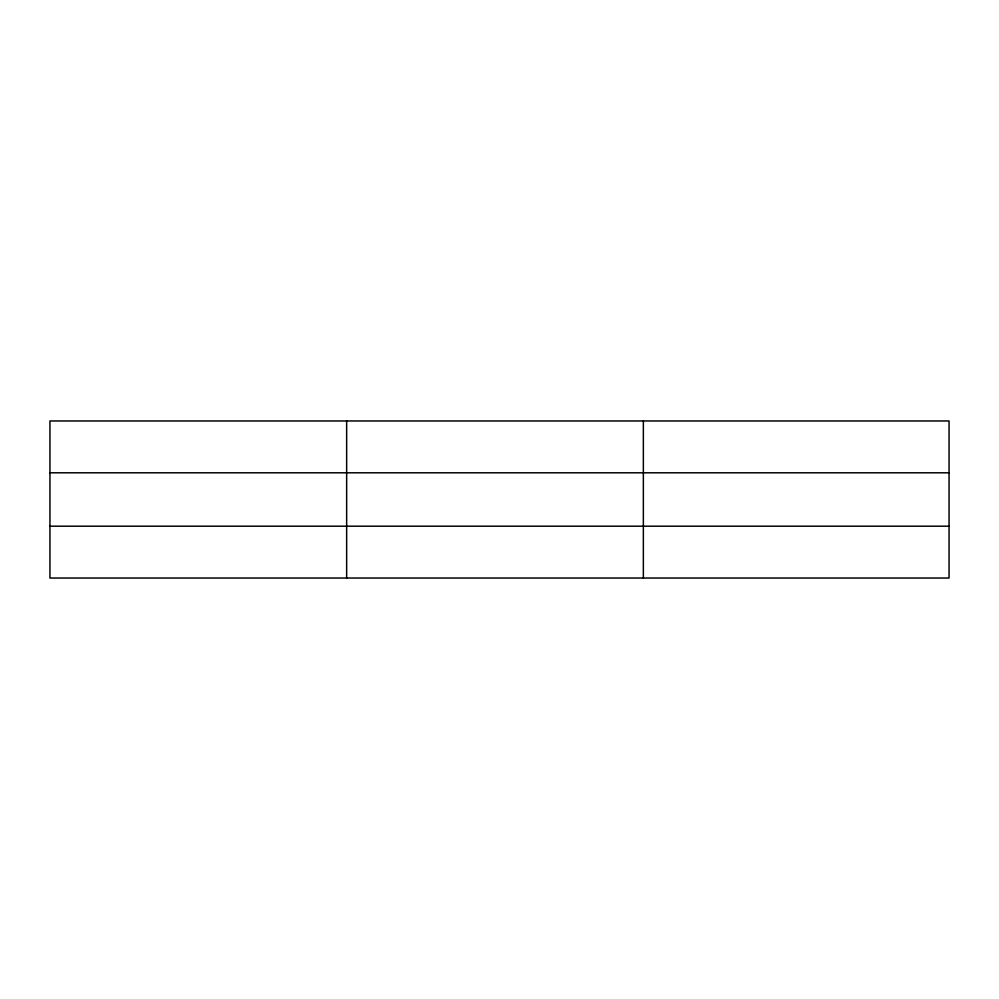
<?xml version="1.0" encoding="UTF-8"?>
<svg xmlns="http://www.w3.org/2000/svg" width="999" height="999" viewBox="0 0 999 999"><rect width="100%" height="100%" fill="white"/><g stroke="black" fill="none" stroke-linecap="round" stroke-linejoin="round"><path stroke-width="1.5" d="M346.653 578.034L346.653 420.966M643.356 578.034L643.356 420.966M949.05 526.198L949.05 578.034L49.95 578.034L49.95 420.966L949.05 420.966L949.05 526.198L49.95 526.198M49.95 472.802L949.05 472.802"/></g></svg>
